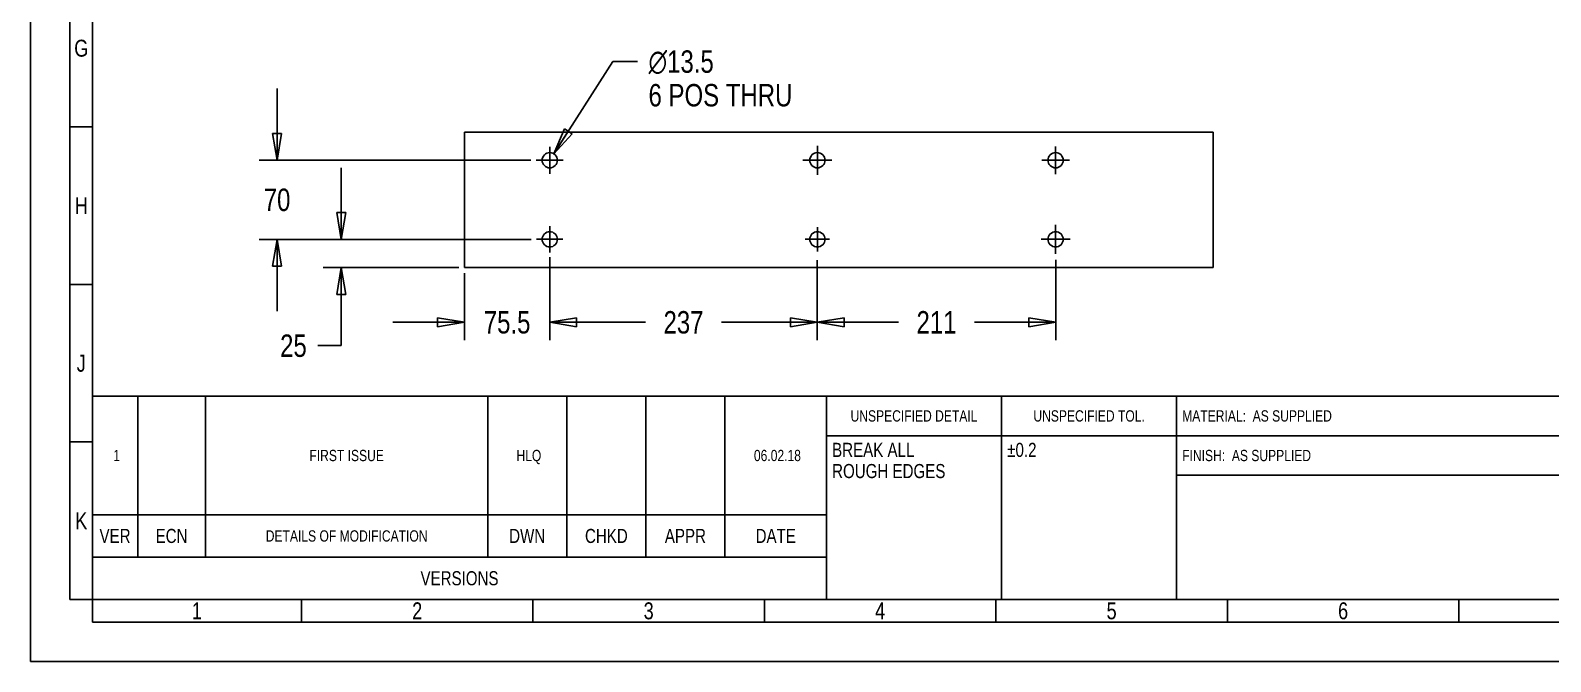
# Model space of a CAD drawing. Header units: inches. Extents: x 0 to 16.5, y 0 to 11.7.
# Drawn here: x 0 to 10.6, y 0 to 4.4 of the extents above; entities that cross this region are included whole.
import ezdxf

# ---------------------------------------------------------------- set-up
doc = ezdxf.new("R2010")
doc.units = ezdxf.units.IN
doc.header["$LTSCALE"] = 0.909449
doc.header["$MEASUREMENT"] = 0
doc.linetypes.add('CENTER', pattern=[0.6, 0.375, -0.075, 0.075, -0.075])
doc.layers.get('0').update_dxf_attribs({"linetype": 'CONTINUOUS'})
doc.layers.add('02___PRT_ALL_AXES', color=7, linetype='CONTINUOUS')
doc.styles.get("Standard").update_dxf_attribs({"font": 'txt', "width": 0.8})
doc.styles.add('TEXTSTYLE_1', font='gdt', dxfattribs={"width": 0.8})
doc.dimstyles.new('DIMSTYLE_1', dxfattribs={"dimtxt": 0.15625, "dimasz": 0.1875, "dimexe": 0.125, "dimexo": 0.0625, "dimgap": 0.078125, "dimtad": 0, "dimtih": 1, "dimtoh": 1, "dimlfac": 5, "dimzin": 4, "dimdsep": 46, "dimtxsty": 'Standard', "dimblk": 'CLOSED', "dimblk1": 'CLOSED', "dimblk2": 'CLOSED', "dimcen": 0.09, "dimadec": 0, "dimazin": 0, "dimtp": 0.01, "dimtm": 0.01, "dimtfac": 1, "dimtofl": 0, "dimtmove": 0, "dimatfit": 3, "dimldrblk": 'CLOSED', "dimfxl": 1, "dimtolj": 1, "dimtzin": 4, "dimarcsym": 0})
doc.dimstyles.new('DIMSTYLE_2', dxfattribs={"dimtxt": 0.15625, "dimasz": 0.1875, "dimexe": 0.125, "dimexo": 0.0625, "dimgap": 0.09, "dimtad": 0, "dimtih": 1, "dimtoh": 1, "dimlfac": 5, "dimzin": 4, "dimdsep": 46, "dimtxsty": 'Standard', "dimblk": 'CLOSED', "dimblk1": 'CLOSED', "dimblk2": 'CLOSED', "dimcen": 0.09, "dimadec": 0, "dimazin": 0, "dimtp": 0.01, "dimtm": 0.01, "dimtfac": 1, "dimtofl": 0, "dimtmove": 0, "dimatfit": 2, "dimldrblk": 'CLOSED', "dimfxl": 1, "dimtolj": 1, "dimtzin": 4, "dimarcsym": 0})

# ---------------------------------------------------------------- blocks, each defined once
blk = doc.blocks.new('_CLOSED')
at = {"color": 0, "linetype": 'ByBlock'}
for p, q in [((0, 0), (-1, 0.167)), ((-1, 0.167), (-1, -0.167)), ((-1, -0.167), (0, 0)), ((-1, 0), (0, 0))]:
    blk.add_line(p, q, dxfattribs=at)
blk = doc.blocks.new('*D8')
at = {"color": 2, "linetype": 'Continuous', "transparency": 16777216}
for p, q in [((3.027, 2.708), (3.027, 2.241)), ((3.621, 2.489), (3.621, 2.241)), ((3.027, 2.366), (2.527, 2.366)), ((3.621, 2.366), (4.121, 2.366))]:
    blk.add_line(p, q, dxfattribs=at)
at = {"color": 2, "linetype": 'Continuous', "transparency": 16777216, "xscale": 0.1875, "yscale": 0.1875, "zscale": 0.1875}
blk.add_blockref('_CLOSED', (3.027, 2.366), dxfattribs=at)
at = {"color": 2, "linetype": 'Continuous', "transparency": 16777216, "xscale": 0.1875, "yscale": 0.1875, "zscale": 0.1875, "rotation": 180}
blk.add_blockref('_CLOSED', (3.621, 2.366), dxfattribs=at)
at = {"color": 2, "linetype": 'Continuous', "transparency": 16777216, "insert": (3.324, 2.444), "char_height": 0.1562, "width": 0.5, "attachment_point": 2, "line_spacing_factor": 0.9}
blk.add_mtext('75.5', dxfattribs=at)
blk = doc.blocks.new('*D9')
at = {"color": 2, "linetype": 'Continuous', "transparency": 16777216}
for p, q in [((3.65, 3.54), (4.06, 4.184)), ((4.06, 4.184), (4.232, 4.184))]:
    blk.add_line(p, q, dxfattribs=at)
at = {"color": 2, "linetype": 'Continuous', "transparency": 16777216, "xscale": 0.1875, "yscale": 0.1875, "zscale": 0.1875, "rotation": 237.4662033405}
blk.add_blockref('_CLOSED', (3.65, 3.54), dxfattribs=at)
at = {"color": 2, "linetype": 'Continuous', "transparency": 16777216, "insert": (4.31, 4.262), "char_height": 0.15625, "width": 1.25, "attachment_point": 1, "line_spacing_factor": 0.9, "style": 'TEXTSTYLE_1'}
blk.add_mtext('{\\Fgdt;n}\\Ftxt;13.5\\P6 POS THRU', dxfattribs=at)
blk = doc.blocks.new('*D10')
at = {"color": 2, "linetype": 'Continuous', "transparency": 16777216}
for p, q in [((1.72, 3.496), (1.72, 3.996)), ((3.489, 3.496), (1.595, 3.496)), ((3.189, 2.944), (1.595, 2.944)), ((1.72, 2.944), (1.72, 2.444))]:
    blk.add_line(p, q, dxfattribs=at)
at = {"color": 2, "linetype": 'Continuous', "transparency": 16777216, "xscale": 0.1875, "yscale": 0.1875, "zscale": 0.1875}
for p, rotation in [((1.72, 3.496), 270), ((1.72, 2.944), 90)]:
    blk.add_blockref('_CLOSED', p, dxfattribs=dict(at, rotation=rotation))
at = {"color": 2, "linetype": 'Continuous', "transparency": 16777216, "insert": (1.72, 3.298), "char_height": 0.1562, "width": 0.25, "attachment_point": 2, "line_spacing_factor": 0.9}
blk.add_mtext('70', dxfattribs=at)
blk = doc.blocks.new('*D11')
at = {"color": 2, "linetype": 'Continuous', "transparency": 16777216}
for p, q in [((3.621, 2.82), (3.621, 2.241)), ((5.487, 2.584), (5.487, 2.241)), ((3.621, 2.366), (4.289, 2.366)), ((5.487, 2.366), (4.82, 2.366))]:
    blk.add_line(p, q, dxfattribs=at)
at = {"color": 2, "linetype": 'Continuous', "transparency": 16777216, "xscale": 0.1875, "yscale": 0.1875, "zscale": 0.1875, "rotation": 180}
blk.add_blockref('_CLOSED', (3.621, 2.366), dxfattribs=at)
at = {"color": 2, "linetype": 'Continuous', "transparency": 16777216, "xscale": 0.1875, "yscale": 0.1875, "zscale": 0.1875}
blk.add_blockref('_CLOSED', (5.487, 2.366), dxfattribs=at)
at = {"color": 2, "linetype": 'Continuous', "transparency": 16777216, "insert": (4.554, 2.444), "char_height": 0.1562, "width": 0.375, "attachment_point": 2, "line_spacing_factor": 0.9}
blk.add_mtext('237', dxfattribs=at)
blk = doc.blocks.new('*D12')
at = {"color": 2, "linetype": 'Continuous', "transparency": 16777216}
for p, q in [((5.487, 2.799), (5.487, 2.241)), ((7.149, 2.801), (7.149, 2.241)), ((5.487, 2.366), (6.052, 2.366)), ((7.149, 2.366), (6.584, 2.366))]:
    blk.add_line(p, q, dxfattribs=at)
at = {"color": 2, "linetype": 'Continuous', "transparency": 16777216, "xscale": 0.1875, "yscale": 0.1875, "zscale": 0.1875, "rotation": 180}
blk.add_blockref('_CLOSED', (5.487, 2.366), dxfattribs=at)
at = {"color": 2, "linetype": 'Continuous', "transparency": 16777216, "xscale": 0.1875, "yscale": 0.1875, "zscale": 0.1875}
blk.add_blockref('_CLOSED', (7.149, 2.366), dxfattribs=at)
at = {"color": 2, "linetype": 'Continuous', "transparency": 16777216, "insert": (6.318, 2.444), "char_height": 0.1562, "width": 0.375, "attachment_point": 2, "line_spacing_factor": 0.9}
blk.add_mtext('211', dxfattribs=at)
blk = doc.blocks.new('*D23')
at = {"color": 2, "linetype": 'Continuous', "transparency": 16777216}
for p, q in [((2.167, 2.944), (2.167, 3.444)), ((3.492, 2.944), (2.042, 2.944)), ((2.988, 2.748), (2.042, 2.748)), ((2.167, 2.748), (2.167, 2.203)), ((2.167, 2.203), (2.005, 2.203))]:
    blk.add_line(p, q, dxfattribs=at)
at = {"color": 2, "linetype": 'Continuous', "transparency": 16777216, "xscale": 0.1875, "yscale": 0.1875, "zscale": 0.1875}
for p, rotation in [((2.167, 2.944), 270), ((2.167, 2.748), 90)]:
    blk.add_blockref('_CLOSED', p, dxfattribs=dict(at, rotation=rotation))
at = {"color": 2, "linetype": 'Continuous', "transparency": 16777216, "insert": (1.927, 2.281), "char_height": 0.1562, "width": 0.25, "attachment_point": 3, "line_spacing_factor": 0.9}
blk.add_mtext('25', dxfattribs=at)
blk = doc.blocks.new('*T29')
at = {"color": 2, "linetype": 'Continuous'}
for p, q in [((0, 0), (15.827, 0)), ((0, 0), (0, -0.157)), ((1.457, 0), (1.457, -0.157)), ((3.071, 0), (3.071, -0.157)), ((4.685, 0), (4.685, -0.157)), ((6.299, 0), (6.299, -0.157)), ((7.913, 0), (7.913, -0.157)), ((9.528, 0), (9.528, -0.157)), ((11.142, 0), (11.142, -0.157)), ((12.756, 0), (12.756, -0.157)), ((14.37, 0), (14.37, -0.157)), ((15.827, 0), (15.827, -0.157)), ((0, -0.157), (15.827, -0.157))]:
    blk.add_line(p, q, dxfattribs=at)
at = {"color": 2, "linetype": 'Continuous', "attachment_point": 2, "line_spacing_factor": 0.9}
for s, insert, char_height, width in [('1', (0.728, -0.02), 0.118, 0.18898), ('2', (2.264, -0.02), 0.118, 0.18898), ('3 ', (3.878, -0.02), 0.1181, 0.37795), ('4 ', (5.492, -0.02), 0.1181, 0.37795), ('5', (7.106, -0.02), 0.118, 0.18898), ('6', (8.72, -0.02), 0.118, 0.18898), ('7', (10.335, -0.02), 0.118, 0.18898), ('8', (11.949, -0.02), 0.118, 0.18898), ('9', (13.563, -0.02), 0.118, 0.18898), ('10', (15.098, -0.02), 0.1181, 0.37795)]:
    blk.add_mtext(s, dxfattribs=dict(at, insert=insert, char_height=char_height, width=width))
blk = doc.blocks.new('*T30')
at = {"color": 2, "linetype": 'Continuous'}
for p, q in [((0, 0), (0.157, 0)), ((0, 0), (0, -10.984)), ((0.157, 0), (0.157, -10.984)), ((0, -1.098), (0.157, -1.098)), ((0, -2.197), (0.157, -2.197)), ((0, -3.295), (0.157, -3.295)), ((0, -4.394), (0.157, -4.394)), ((0, -5.492), (0.157, -5.492)), ((0, -6.591), (0.157, -6.591)), ((0, -7.689), (0.157, -7.689)), ((0, -8.787), (0.157, -8.787)), ((0, -9.886), (0.157, -9.886)), ((0, -10.984), (0.157, -10.984))]:
    blk.add_line(p, q, dxfattribs=at)
at = {"color": 2, "linetype": 'Continuous', "char_height": 0.118, "width": 0.18898, "attachment_point": 2, "line_spacing_factor": 0.9}
for s, insert in [('A', (0.079, -0.49)), ('B', (0.079, -1.589)), ('C', (0.079, -2.687)), ('D', (0.079, -3.785)), ('E', (0.079, -4.884)), ('F', (0.079, -5.982)), ('G', (0.079, -7.081)), ('H', (0.079, -8.179)), ('J', (0.079, -9.278)), ('K', (0.079, -10.376))]:
    blk.add_mtext(s, dxfattribs=dict(at, insert=insert))
blk = doc.blocks.new('*T33')
at = {"color": 2, "linetype": 'Continuous'}
for p, q in [((0, 0), (15.827, 0)), ((0, 0), (0, -1.417)), ((0.315, 0), (0.315, -1.122)), ((0.787, 0), (0.787, -1.122)), ((2.756, 0), (2.756, -1.122)), ((3.307, 0), (3.307, -1.122)), ((3.858, 0), (3.858, -1.122)), ((4.409, 0), (4.409, -1.122)), ((5.118, 0), (5.118, -1.417)), ((6.339, 0), (6.339, -1.417)), ((7.559, 0), (7.559, -1.417)), ((10.512, 0), (10.512, -1.417)), ((11.201, 0), (11.201, -1.417)), ((11.89, 0), (11.89, -1.417)), ((15.827, 0), (15.827, -1.417)), ((5.118, -0.276), (11.89, -0.276)), ((11.89, -0.413), (15.827, -0.413)), ((14.252, -0.413), (14.252, -0.827)), ((7.559, -0.551), (11.89, -0.551)), ((0, -0.827), (5.118, -0.827)), ((10.512, -0.827), (15.827, -0.827)), ((0, -1.122), (5.118, -1.122)), ((10.512, -1.122), (15.827, -1.122)), ((0, -1.417), (15.827, -1.417))]:
    blk.add_line(p, q, dxfattribs=at)
at = {"color": 2, "linetype": 'Continuous', "line_spacing_factor": 0.9}
for s, insert, char_height, width, attachment_point in [('UNSPECIFIED DETAIL', (5.728, -0.098), 0.07874, 2.26772, 2), ('UNSPECIFIED TOL.', (6.949, -0.098), 0.07874, 2.01575, 2), ('MATERIAL:  AS SUPPLIED', (7.598, -0.098), 0.07874, 2.77165, 1), ('DRAWN BY\\P HLQ', (10.856, -0.049), 0.0689, 0.88189, 2), ('DATE\\P06.02.18 ', (11.545, -0.049), 0.0689, 0.99213, 2), ('TITLE', (11.929, -0.03), 0.0787, 0.62992, 1), ('HINGE BASE', (13.858, -0.217), 0.1181, 1.88976, 2), (' 1', (0.157, -0.374), 0.0787, 0.25197, 2), ('FIRST ISSUE', (1.772, -0.374), 0.07874, 1.38583, 2), (' HLQ', (3.031, -0.374), 0.0787, 0.50394, 2), (' 06.02.18', (4.764, -0.374), 0.0787, 1.13386, 2), ('BREAK ALL\\PROUGH EDGES', (5.157, -0.325), 0.09843, 1.73228, 1), ('FINISH:  AS SUPPLIED', (7.598, -0.374), 0.07874, 2.51969, 1), ('CHECKED BY\\P ', (10.856, -0.325), 0.0689, 1.10236, 2), ('DATE\\P ', (11.545, -0.325), 0.0689, 0.44094, 2), ('DOCUMENT REFERENCE NUMBER', (11.929, -0.443), 0.07874, 3.14961, 1), ('PART NUMBER', (15.039, -0.443), 0.07874, 1.38583, 2), ('APPROVED BY\\P ', (10.856, -0.6), 0.0689, 1.2126, 2), ('DATE\\P ', (11.545, -0.6), 0.0689, 0.44094, 2), ('HSR-1005-02 ', (15.039, -0.63), 0.11811, 2.26772, 2), ('VER', (0.157, -0.925), 0.0984, 0.47244, 2), ('ECN', (0.551, -0.925), 0.0984, 0.47244, 2), ('DETAILS OF MODIFICATION', (1.772, -0.935), 0.07874, 2.89764, 2), ('DWN', (3.031, -0.925), 0.0984, 0.47244, 2), ('CHKD', (3.583, -0.925), 0.0984, 0.62992, 2), ('APPR', (4.134, -0.925), 0.0984, 0.62992, 2), ('DATE', (4.764, -0.925), 0.0984, 0.62992, 2), ('SHEET SCALE', (10.856, -0.94), 0.0689, 1.2126, 2), ('0.200', (11.545, -0.94), 0.0689, 0.55118, 2), ('USED ON:  HSR-1000-01  ', (13.858, -0.925), 0.09843, 3.62205, 2), ('VERSIONS ', (2.559, -1.22), 0.0984, 1.41732, 2), ('ESTIMATED \\PMASS KG. ', (10.856, -1.184), 0.0689, 1.10236, 2), (' ALL CHANGES LISTED ON:  HSR-1005-27', (13.858, -1.23), 0.07874, 4.53543, 2)]:
    blk.add_mtext(s, dxfattribs=dict(at, insert=insert, char_height=char_height, width=width, attachment_point=attachment_point))
at = {"color": 2, "linetype": 'Continuous', "insert": (6.378, -0.325), "char_height": 0.09843, "width": 0.7021, "attachment_point": 1, "line_spacing_factor": 0.9, "style": 'TEXTSTYLE_1'}
blk.add_mtext('{\\Fgdt;`}\\Ftxt;0.2', dxfattribs=at)
blk = doc.blocks.new('*T35')
at = {"color": 2, "linetype": 'Continuous'}
for p, q in [((0, 0), (15.827, 0)), ((0, 0), (0, -0.157)), ((1.457, 0), (1.457, -0.157)), ((3.071, 0), (3.071, -0.157)), ((4.685, 0), (4.685, -0.157)), ((6.299, 0), (6.299, -0.157)), ((7.913, 0), (7.913, -0.157)), ((9.528, 0), (9.528, -0.157)), ((11.142, 0), (11.142, -0.157)), ((12.756, 0), (12.756, -0.157)), ((14.37, 0), (14.37, -0.157)), ((15.827, 0), (15.827, -0.157)), ((0, -0.157), (15.827, -0.157))]:
    blk.add_line(p, q, dxfattribs=at)
at = {"color": 2, "linetype": 'Continuous', "attachment_point": 2, "line_spacing_factor": 0.9}
for s, insert, char_height, width in [('1', (0.728, -0.02), 0.118, 0.18898), ('2', (2.264, -0.02), 0.118, 0.18898), ('3 ', (3.878, -0.02), 0.1181, 0.37795), ('4 ', (5.492, -0.02), 0.1181, 0.37795), ('5', (7.106, -0.02), 0.118, 0.18898), ('6', (8.72, -0.02), 0.118, 0.18898), ('7', (10.335, -0.02), 0.118, 0.18898), ('8', (11.949, -0.02), 0.118, 0.18898), ('9', (13.563, -0.02), 0.118, 0.18898), ('10', (15.098, -0.02), 0.1181, 0.37795)]:
    blk.add_mtext(s, dxfattribs=dict(at, insert=insert, char_height=char_height, width=width))
blk = doc.blocks.new('*T36')
at = {"color": 2, "linetype": 'Continuous'}
for p, q in [((0, 0), (0.157, 0)), ((0, 0), (0, -10.984)), ((0.157, 0), (0.157, -10.984)), ((0, -1.098), (0.157, -1.098)), ((0, -2.197), (0.157, -2.197)), ((0, -3.295), (0.157, -3.295)), ((0, -4.394), (0.157, -4.394)), ((0, -5.492), (0.157, -5.492)), ((0, -6.591), (0.157, -6.591)), ((0, -7.689), (0.157, -7.689)), ((0, -8.787), (0.157, -8.787)), ((0, -9.886), (0.157, -9.886)), ((0, -10.984), (0.157, -10.984))]:
    blk.add_line(p, q, dxfattribs=at)
at = {"color": 2, "linetype": 'Continuous', "char_height": 0.118, "width": 0.18898, "attachment_point": 2, "line_spacing_factor": 0.9}
for s, insert in [('A', (0.079, -0.49)), ('B', (0.079, -1.589)), ('C', (0.079, -2.687)), ('D', (0.079, -3.785)), ('E', (0.079, -4.884)), ('F', (0.079, -5.982)), ('G', (0.079, -7.081)), ('H', (0.079, -8.179)), ('J', (0.079, -9.278)), ('K', (0.079, -10.376))]:
    blk.add_mtext(s, dxfattribs=dict(at, insert=insert))
blk = doc.blocks.new('*T39')
at = {"color": 2, "linetype": 'Continuous'}
for p, q in [((0, 0), (15.827, 0)), ((0, 0), (0, -1.417)), ((0.315, 0), (0.315, -1.122)), ((0.787, 0), (0.787, -1.122)), ((2.756, 0), (2.756, -1.122)), ((3.307, 0), (3.307, -1.122)), ((3.858, 0), (3.858, -1.122)), ((4.409, 0), (4.409, -1.122)), ((5.118, 0), (5.118, -1.417)), ((6.339, 0), (6.339, -1.417)), ((7.559, 0), (7.559, -1.417)), ((10.512, 0), (10.512, -1.417)), ((11.201, 0), (11.201, -1.417)), ((11.89, 0), (11.89, -1.417)), ((15.827, 0), (15.827, -1.417)), ((5.118, -0.276), (11.89, -0.276)), ((11.89, -0.413), (15.827, -0.413)), ((14.252, -0.413), (14.252, -0.827)), ((7.559, -0.551), (11.89, -0.551)), ((0, -0.827), (5.118, -0.827)), ((10.512, -0.827), (15.827, -0.827)), ((0, -1.122), (5.118, -1.122)), ((10.512, -1.122), (15.827, -1.122)), ((0, -1.417), (15.827, -1.417))]:
    blk.add_line(p, q, dxfattribs=at)
at = {"color": 2, "linetype": 'Continuous', "line_spacing_factor": 0.9}
for s, insert, char_height, width, attachment_point in [('UNSPECIFIED DETAIL', (5.728, -0.098), 0.07874, 2.26772, 2), ('UNSPECIFIED TOL.', (6.949, -0.098), 0.07874, 2.01575, 2), ('MATERIAL:  ', (7.598, -0.098), 0.07874, 1.38583, 1), ('DRAWN BY\\P ', (10.856, -0.049), 0.0689, 0.88189, 2), ('DATE\\P ', (11.545, -0.049), 0.0689, 0.44094, 2), ('TITLE', (11.929, -0.03), 0.0787, 0.62992, 1), ('HINGE BASE', (13.858, -0.217), 0.1181, 1.88976, 2), ('FIRST ISSUE', (1.772, -0.374), 0.07874, 1.38583, 2), ('FINISH:  ', (7.598, -0.374), 0.0787, 1.13386, 1), ('CHECKED BY\\P ', (10.856, -0.325), 0.0689, 1.10236, 2), ('DATE\\P ', (11.545, -0.325), 0.0689, 0.44094, 2), ('DOCUMENT REFERENCE NUMBER', (11.929, -0.443), 0.07874, 3.14961, 1), ('PART NUMBER', (15.039, -0.443), 0.07874, 1.38583, 2), ('APPROVED BY\\P ', (10.856, -0.6), 0.0689, 1.2126, 2), ('DATE\\P ', (11.545, -0.6), 0.0689, 0.44094, 2), ('VER', (0.157, -0.925), 0.0984, 0.47244, 2), ('ECN', (0.551, -0.925), 0.0984, 0.47244, 2), ('DETAILS OF MODIFICATION', (1.772, -0.935), 0.07874, 2.89764, 2), ('DWN', (3.031, -0.925), 0.0984, 0.47244, 2), ('CHKD', (3.583, -0.925), 0.0984, 0.62992, 2), ('APPR', (4.134, -0.925), 0.0984, 0.62992, 2), ('DATE', (4.764, -0.925), 0.0984, 0.62992, 2), ('SHEET SCALE', (10.856, -0.94), 0.0689, 1.2126, 2), ('0.200', (11.545, -0.94), 0.0689, 0.55118, 2), ('USED ON  ', (13.858, -0.925), 0.0984, 1.41732, 2), ('VERSIONS ', (2.559, -1.22), 0.0984, 1.41732, 2), ('ESTIMATED \\PMASS KG. ', (10.856, -1.184), 0.0689, 1.10236, 2)]:
    blk.add_mtext(s, dxfattribs=dict(at, insert=insert, char_height=char_height, width=width, attachment_point=attachment_point))
at = {"color": 2, "linetype": 'Continuous', "insert": (6.378, -0.325), "char_height": 0.09843, "width": 0.7021, "attachment_point": 1, "line_spacing_factor": 0.9, "style": 'TEXTSTYLE_1'}
blk.add_mtext('{\\Fgdt;`}\\Ftxt;0.2', dxfattribs=at)

msp = doc.modelspace()

# ---------------------------------------------------------------- linework, layer by layer
at = {"color": 7, "linetype": 'Continuous'}
for p, q in [((0, 0), (0, 11.6929)), ((3.0266, 2.7476), (3.0266, 3.6925)), ((3.0266, 3.6925), (8.2471, 3.6925)), ((8.2471, 2.7476), (8.2471, 3.6925)), ((3.0266, 2.7476), (8.2471, 2.7476)), ((0, 0), (16.5354, 0))]:
    msp.add_line(p, q, dxfattribs=at)
at = {"layer": '02___PRT_ALL_AXES', "color": 7, "linetype": 'CENTER'}
for p, q in [((3.6211, 3.4957), (3.6211, 3.5901)), ((5.4873, 3.4957), (5.4873, 3.5974)), ((7.1487, 3.4957), (7.1487, 3.5921)), ((3.6211, 3.4957), (3.5267, 3.4957)), ((3.6211, 3.4957), (3.6211, 3.4013)), ((3.6211, 3.4957), (3.7155, 3.4957)), ((5.4873, 3.4957), (5.3855, 3.4957)), ((5.4873, 3.4957), (5.4873, 3.3939)), ((5.4873, 3.4957), (5.589, 3.4957)), ((7.1487, 3.4957), (7.0522, 3.4957)), ((7.1487, 3.4957), (7.2451, 3.4957)), ((7.1487, 3.4957), (7.1487, 3.3992)), ((3.6211, 2.9445), (3.6211, 3.0368)), ((5.4873, 2.9445), (5.4873, 3.029)), ((7.1487, 2.9445), (7.1487, 3.0461)), ((3.6211, 2.9445), (3.5289, 2.9445)), ((3.6211, 2.9445), (3.6211, 2.8522)), ((3.6211, 2.9445), (3.7134, 2.9445)), ((5.4873, 2.9445), (5.4028, 2.9445)), ((5.4873, 2.9445), (5.5717, 2.9445)), ((5.4873, 2.9445), (5.4873, 2.86)), ((7.1487, 2.9445), (7.0471, 2.9445)), ((7.1487, 2.9445), (7.2503, 2.9445)), ((7.1487, 2.9445), (7.1487, 2.8429))]:
    msp.add_line(p, q, dxfattribs=at)
at = {"layer": '02___PRT_ALL_AXES', "color": 7, "linetype": 'Continuous'}
for centre in [(3.6211, 3.4957), (5.4873, 3.4957), (7.1487, 3.4957), (3.6211, 2.9445), (5.4873, 2.9445), (7.1487, 2.9445)]:
    msp.add_circle(centre, 0.0531, dxfattribs=at)

# ---------------------------------------------------------------- block references
for name, p in [('*T30', (0.2756, 11.4173)), ('*T36', (0.2756, 11.4173)), ('*T33', (0.4331, 1.8505)), ('*T39', (0.4331, 1.8505)), ('*T29', (0.4331, 0.4331)), ('*T35', (0.4331, 0.4331))]:
    msp.add_blockref(name, p)

# ---------------------------------------------------------------- dimensions: what is measured, and where the dimension line sits
at = {"color": 2, "linetype": 'Continuous'}
dim = msp.add_diameter_dim_2p(p1=(3.6497, 3.5405), p2=(3.5925, 3.4509), text='%%c<>\\P6 POS THRU', dimstyle='DIMSTYLE_2', override={"dimpost": '<>'}, dxfattribs=at)
dim.commit()
dim.dimension.update_dxf_attribs({"geometry": '*D9', "text_midpoint": (4.9352, 4.0669), "dimtype": 163})
for base, p1, p2, angle, picture, middle in [((1.7204, 2.9445), (3.552, 3.4957), (3.2517, 2.9445), 270, '*D10', (1.7204, 3.2201)), ((2.1668, 2.9445), (3.0501, 2.7476), (3.5542, 2.9445), 90, '*D23', (1.8062, 2.203))]:
    dim = msp.add_linear_dim(base=base, p1=p1, p2=p2, angle=angle, dimstyle='DIMSTYLE_1', dxfattribs=at)
    dim.commit()
    dim.dimension.update_dxf_attribs({"geometry": picture, "text_midpoint": middle, "dimtype": 160})
for base, p1, p2, picture, middle in [((5.4873, 2.3658), (3.6211, 2.8828), (5.4873, 2.6468), '*D11', (4.5542, 2.3658)), ((7.1487, 2.3658), (5.4873, 2.8614), (7.1487, 2.8632), '*D12', (6.3023, 2.3658)), ((3.6211, 2.3658), (3.0266, 2.7703), (3.6211, 2.1783), '*D8', (3.3278, 2.3658))]:
    dim = msp.add_linear_dim(base=base, p1=p1, p2=p2, dimstyle='DIMSTYLE_1', dxfattribs=at)
    dim.commit()
    dim.dimension.update_dxf_attribs({"geometry": picture, "text_midpoint": middle, "dimtype": 160})

doc.saveas('drawing.dxf')
